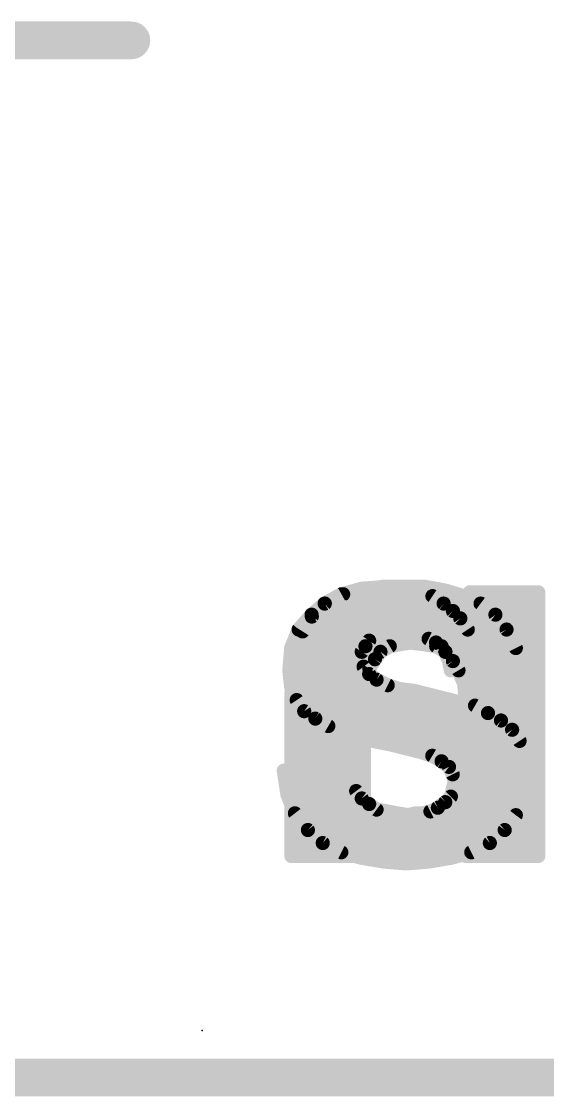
# Model space of a CAD drawing. Extents: x -22 to 88, y -20 to 45.
# Drawn here: x 8.3 to 11.13, y -0.1 to 5.69 of the extents above; entities that cross this region are included whole.
import ezdxf

# ---------------------------------------------------------------- set-up
doc = ezdxf.new("R2010")
doc.units = 0
for name, color, linetype in [('1', 12, 'CONTINUOUS'), ('16', 132, 'CONTINUOUS'), ('20', 53, 'CONTINUOUS'), ('21', 41, 'CONTINUOUS'), ('22', 40, 'CONTINUOUS'), ('23', 53, 'CONTINUOUS')]:
    doc.layers.add(name, color=color, linetype=linetype)

msp = doc.modelspace()

# ---------------------------------------------------------------- linework, layer by layer
at = {"layer": '1', "const_width": 0.1524}
msp.add_lwpolyline([(28.752, 0), (1.778, 0)], dxfattribs=at)
at = {"layer": '16', "const_width": 0.1524}
msp.add_lwpolyline([(28.702, 0), (1.778, 0)], dxfattribs=at)
at = {"layer": '20', "const_width": 0.2032}
msp.add_lwpolyline([(28.702, 0), (1.778, 0)], dxfattribs=at)
at = {"layer": '21', "const_width": 0.0762}
for points in [[(10.131, 2.624), (10.241, 2.644)], [(10.241, 2.644), (10.471, 2.644)], [(10.471, 2.644), (10.581, 2.624)], [(9.931, 2.554), (10.031, 2.604)], [(10.0046, 2.5908), (10.6882, 2.5908)], [(10.031, 2.604), (10.131, 2.624)], [(10.581, 2.624), (10.681, 2.594)], [(10.681, 2.594), (10.771, 2.554)], [(9.861, 2.494), (9.931, 2.554)], [(9.885, 2.5146), (10.8235, 2.5146)], [(10.771, 2.554), (10.851, 2.494)], [(9.791, 2.414), (9.861, 2.494)], [(10.851, 2.494), (10.911, 2.414)], [(9.751, 2.314), (9.791, 2.414)], [(9.8124, 2.4384), (10.8927, 2.4384)], [(10.911, 2.414), (10.961, 2.314)], [(9.7703, 2.3622), (10.1956, 2.3622)], [(10.171, 2.354), (10.151, 2.324)], [(10.201, 2.364), (10.171, 2.354)], [(10.241, 2.374), (10.201, 2.364)], [(10.271, 2.384), (10.241, 2.374)], [(10.441, 2.384), (10.271, 2.384)], [(10.491, 2.364), (10.441, 2.384)], [(10.531, 2.344), (10.491, 2.364)], [(10.4946, 2.3622), (10.9369, 2.3622)], [(10.561, 2.324), (10.531, 2.344)], [(9.741, 2.194), (9.751, 2.314)], [(9.7487, 2.286), (10.131, 2.286)], [(10.151, 2.324), (10.131, 2.294)], [(10.131, 2.294), (10.131, 2.254)], [(10.581, 2.294), (10.561, 2.324)], [(10.601, 2.244), (10.581, 2.294)], [(10.5842, 2.286), (10.9657, 2.286)], [(10.961, 2.314), (10.981, 2.194)], [(10.131, 2.254), (10.141, 2.214)], [(10.611, 2.194), (10.601, 2.244)], [(9.751, 2.104), (9.741, 2.194)], [(9.7423, 2.2098), (10.1441, 2.2098)], [(10.141, 2.214), (10.171, 2.174)], [(10.171, 2.174), (10.211, 2.144)], [(10.6078, 2.2098), (10.9784, 2.2098)], [(10.981, 2.194), (10.611, 2.194)], [(9.7477, 2.1336), (10.2318, 2.1336)], [(10.211, 2.144), (10.271, 2.114)], [(10.271, 2.114), (10.331, 2.094)], [(9.781, 2.034), (9.751, 2.104)], [(9.771, 2.0574), (10.5174, 2.0574)], [(10.331, 2.094), (10.411, 2.084)], [(10.411, 2.084), (10.491, 2.064)], [(10.491, 2.064), (10.571, 2.044)], [(9.821, 1.974), (9.781, 2.034)], [(10.571, 2.044), (10.651, 2.024)], [(10.651, 2.024), (10.741, 2.004)], [(10.741, 2.004), (10.811, 1.964)], [(9.8162, 1.9812), (10.7809, 1.9812)], [(9.881, 1.934), (9.821, 1.974)], [(9.951, 1.894), (9.881, 1.934)], [(10.811, 1.964), (10.881, 1.924)], [(9.9318, 1.905), (10.9038, 1.905)], [(10.021, 1.864), (9.951, 1.894)], [(10.881, 1.924), (10.941, 1.874)], [(10.941, 1.874), (10.981, 1.814)], [(10.101, 1.834), (10.021, 1.864)], [(10.191, 1.814), (10.101, 1.834)], [(10.1244, 1.8288), (10.9711, 1.8288)], [(10.291, 1.794), (10.191, 1.814)], [(10.371, 1.774), (10.291, 1.794)], [(10.451, 1.754), (10.371, 1.774)], [(10.981, 1.814), (11.011, 1.744)], [(10.511, 1.734), (10.451, 1.754)], [(10.4552, 1.7526), (11.0073, 1.7526)], [(10.561, 1.704), (10.511, 1.734)], [(10.601, 1.674), (10.561, 1.704)], [(11.011, 1.744), (11.021, 1.654)], [(9.731, 1.524), (9.711, 1.654)], [(9.711, 1.654), (10.031, 1.654)], [(10.031, 1.654), (10.081, 1.654)], [(10.081, 1.654), (10.081, 1.594)], [(10.5978, 1.6764), (11.0185, 1.6764)], [(10.621, 1.634), (10.601, 1.674)], [(11.021, 1.654), (11.001, 1.524)], [(9.7193, 1.6002), (10.081, 1.6002)], [(10.081, 1.594), (10.101, 1.544)], [(10.631, 1.594), (10.621, 1.634)], [(10.621, 1.554), (10.631, 1.594)], [(10.6295, 1.6002), (11.0127, 1.6002)], [(10.101, 1.544), (10.131, 1.504)], [(10.611, 1.514), (10.621, 1.554)], [(9.771, 1.424), (9.731, 1.524)], [(9.731, 1.524), (10.116, 1.524)], [(10.131, 1.504), (10.171, 1.474)], [(10.171, 1.474), (10.211, 1.444)], [(10.541, 1.454), (10.581, 1.484)], [(10.581, 1.484), (10.611, 1.514)], [(10.6135, 1.524), (11.001, 1.524)], [(11.001, 1.524), (10.961, 1.414)], [(9.7615, 1.4478), (10.2059, 1.4478)], [(9.841, 1.334), (9.771, 1.424)], [(10.211, 1.444), (10.271, 1.434)], [(10.271, 1.434), (10.321, 1.424)], [(10.321, 1.424), (10.381, 1.414)], [(10.381, 1.414), (10.421, 1.424)], [(10.421, 1.424), (10.461, 1.424)], [(10.461, 1.424), (10.501, 1.434)], [(10.501, 1.434), (10.541, 1.454)], [(10.5286, 1.4478), (10.9733, 1.4478)], [(10.961, 1.414), (10.901, 1.334)], [(9.8118, 1.3716), (10.9292, 1.3716)], [(9.921, 1.264), (9.841, 1.334)], [(9.8851, 1.2954), (10.8569, 1.2954)], [(10.901, 1.334), (10.821, 1.264)], [(10.021, 1.214), (9.921, 1.264)], [(10.821, 1.264), (10.721, 1.214)], [(10.0106, 1.2192), (10.7314, 1.2192)], [(10.131, 1.184), (10.021, 1.214)], [(10.251, 1.164), (10.131, 1.184)], [(10.611, 1.184), (10.491, 1.164)], [(10.721, 1.214), (10.611, 1.184)], [(10.371, 1.154), (10.251, 1.164)], [(10.491, 1.164), (10.371, 1.154)]]:
    msp.add_lwpolyline(points, dxfattribs=at)
at = {"layer": '21', "const_width": 0.0381}
for points in [[(10.241, 2.6631, 1), (10.241, 2.625)], [(10.2444, 2.6253, 1), (10.2376, 2.6627)], [(10.4744, 2.6627, 1), (10.4676, 2.6253)], [(10.471, 2.625, 1), (10.471, 2.6631)], [(10.0046, 2.6099, 1), (10.0046, 2.5718)], [(10.0273, 2.6227, 1), (10.0347, 2.5853)], [(10.0395, 2.587, 1), (10.0225, 2.621)], [(10.1276, 2.6427, 1), (10.1344, 2.6053)], [(10.1347, 2.6053, 1), (10.1273, 2.6427)], [(10.5865, 2.6422, 1), (10.5755, 2.6058)], [(10.5776, 2.6053, 1), (10.5844, 2.6427)], [(10.6887, 2.6114, 1), (10.6733, 2.5766)], [(10.6755, 2.5758, 1), (10.6865, 2.6122)], [(10.6882, 2.5718, 1), (10.6882, 2.6099)], [(9.885, 2.5337, 1), (9.885, 2.4956)], [(9.9225, 2.571, 1), (9.9395, 2.537)], [(9.9434, 2.5395, 1), (9.9186, 2.5685)], [(10.7824, 2.5692, 1), (10.7596, 2.5388)], [(10.7633, 2.5366, 1), (10.7787, 2.5714)], [(10.8235, 2.4956, 1), (10.8235, 2.5337)], [(9.8486, 2.5085, 1), (9.8734, 2.4795)], [(9.8753, 2.4815, 1), (9.8467, 2.5065)], [(10.8662, 2.5054, 1), (10.8358, 2.4826)], [(10.8396, 2.4788, 1), (10.8624, 2.5092)], [(9.7767, 2.4265, 1), (9.8053, 2.4015)], [(9.8087, 2.4069, 1), (9.7733, 2.4211)], [(9.8124, 2.4575, 1), (9.8124, 2.4194)], [(10.928, 2.4225, 1), (10.894, 2.4055)], [(10.8927, 2.4194, 1), (10.8927, 2.4575)], [(10.8958, 2.4026, 1), (10.9262, 2.4254)], [(9.7703, 2.3813, 1), (9.7703, 2.3432)], [(10.165, 2.3721, 1), (10.177, 2.3359)], [(10.1869, 2.3434, 1), (10.1551, 2.3646)], [(10.1964, 2.3825, 1), (10.2056, 2.3455)], [(10.207, 2.3459, 1), (10.195, 2.3821)], [(10.1956, 2.3432, 1), (10.1956, 2.3813)], [(10.235, 2.3921, 1), (10.247, 2.3559)], [(10.2456, 2.3555, 1), (10.2364, 2.3925)], [(10.271, 2.403, 1), (10.271, 2.3649)], [(10.277, 2.3659, 1), (10.265, 2.4021)], [(10.4481, 2.4017, 1), (10.4339, 2.3663)], [(10.441, 2.3649, 1), (10.441, 2.403)], [(10.4995, 2.381, 1), (10.4825, 2.347)], [(10.4946, 2.3813, 1), (10.4946, 2.3432)], [(10.4839, 2.3463, 1), (10.4981, 2.3817)], [(10.5416, 2.3599, 1), (10.5204, 2.3281)], [(10.5225, 2.327, 1), (10.5395, 2.361)], [(10.9369, 2.3432, 1), (10.9369, 2.3813)], [(9.7487, 2.3051, 1), (9.7487, 2.267)], [(9.77, 2.3124, 1), (9.732, 2.3156)], [(9.7333, 2.3211, 1), (9.7687, 2.3069)], [(10.1151, 2.3046, 1), (10.1469, 2.2834)], [(10.1501, 2.294, 1), (10.112, 2.294)], [(10.131, 2.267, 1), (10.131, 2.3051)], [(10.1351, 2.3346, 1), (10.1669, 2.3134)], [(10.1669, 2.3134, 1), (10.1351, 2.3346)], [(10.5769, 2.3346, 1), (10.5451, 2.3134)], [(10.5504, 2.3081, 1), (10.5716, 2.3399)], [(10.5987, 2.3011, 1), (10.5633, 2.2869)], [(10.5651, 2.2834, 1), (10.5969, 2.3046)], [(10.5842, 2.3051, 1), (10.5842, 2.267)], [(10.9798, 2.3171, 1), (10.9422, 2.3109)], [(10.944, 2.3055, 1), (10.978, 2.3225)], [(10.9657, 2.267, 1), (10.9657, 2.3051)], [(10.1495, 2.2586, 1), (10.1125, 2.2494)], [(10.112, 2.254, 1), (10.1501, 2.254)], [(10.6197, 2.2477, 1), (10.5823, 2.2403)], [(10.5833, 2.2369, 1), (10.6187, 2.2511)], [(9.7599, 2.1961, 1), (9.7221, 2.1919)], [(9.722, 2.1956, 1), (9.76, 2.1924)], [(9.7423, 2.2288, 1), (9.7423, 2.1907)], [(10.1562, 2.2254, 1), (10.1258, 2.2026)], [(10.1225, 2.2094, 1), (10.1595, 2.2186)], [(10.1441, 2.1907, 1), (10.1441, 2.2288)], [(10.1824, 2.1892, 1), (10.1596, 2.1588)], [(10.1558, 2.1626, 1), (10.1862, 2.1854)], [(10.6078, 2.2288, 1), (10.6078, 2.1907)], [(10.611, 2.213, 1), (10.611, 2.1749)], [(10.5923, 2.1903, 1), (10.6297, 2.1977)], [(10.9622, 2.1909, 1), (10.9998, 2.1971)], [(10.9784, 2.1907, 1), (10.9784, 2.2288)], [(10.981, 2.1749, 1), (10.981, 2.213)], [(9.7477, 2.1526, 1), (9.7477, 2.1145)], [(10.2195, 2.161, 1), (10.2025, 2.127)], [(10.1996, 2.1288, 1), (10.2224, 2.1592)], [(10.2318, 2.1145, 1), (10.2318, 2.1526)], [(10.277, 2.1321, 1), (10.265, 2.0959)], [(10.2625, 2.097, 1), (10.2795, 2.131)], [(9.7685, 2.1115, 1), (9.7335, 2.0965)], [(9.7321, 2.1019, 1), (9.7699, 2.1061)], [(9.771, 2.0764, 1), (9.771, 2.0383)], [(10.3334, 2.1129, 1), (10.3286, 2.0751)], [(10.325, 2.0759, 1), (10.337, 2.1121)], [(10.4156, 2.1025, 1), (10.4064, 2.0655)], [(10.4086, 2.0651, 1), (10.4134, 2.1029)], [(10.4956, 2.0825, 1), (10.4864, 2.0455)], [(10.4864, 2.0455, 1), (10.4956, 2.0825)], [(10.5174, 2.0383, 1), (10.5174, 2.0764)], [(9.7969, 2.0446, 1), (9.7651, 2.0234)], [(9.7635, 2.0265, 1), (9.7985, 2.0415)], [(10.5756, 2.0625, 1), (10.5664, 2.0255)], [(10.5664, 2.0255, 1), (10.5756, 2.0625)], [(10.6551, 2.0426, 1), (10.6469, 2.0054)], [(10.6464, 2.0055, 1), (10.6556, 2.0425)], [(10.7505, 2.0205, 1), (10.7315, 1.9875)], [(10.7369, 1.9854, 1), (10.7451, 2.0226)], [(9.8162, 2.0002, 1), (9.8162, 1.9622)], [(9.8316, 1.9899, 1), (9.8104, 1.9581)], [(9.8051, 1.9634, 1), (9.8369, 1.9846)], [(9.8905, 1.9505, 1), (9.8715, 1.9175)], [(10.7809, 1.9622, 1), (10.7809, 2.0002)], [(10.8205, 1.9805, 1), (10.8015, 1.9475)], [(10.8015, 1.9475, 1), (10.8205, 1.9805)], [(9.8704, 1.9181, 1), (9.8916, 1.9499)], [(9.9318, 1.9241, 1), (9.9318, 1.886)], [(9.9585, 1.9115, 1), (9.9435, 1.8765)], [(9.9415, 1.8775, 1), (9.9605, 1.9105)], [(10.8932, 1.9386, 1), (10.8688, 1.9094)], [(10.8715, 1.9075, 1), (10.8905, 1.9405)], [(10.9038, 1.886, 1), (10.9038, 1.9241)], [(10.9569, 1.8846, 1), (10.9251, 1.8634)], [(10.0277, 1.8818, 1), (10.0143, 1.8462)], [(10.0135, 1.8465, 1), (10.0285, 1.8815)], [(10.1051, 1.8526, 1), (10.0969, 1.8154)], [(10.0943, 1.8162, 1), (10.1077, 1.8518)], [(10.1244, 1.8478, 1), (10.1244, 1.8097)], [(10.9288, 1.8594, 1), (10.9532, 1.8886)], [(10.9711, 1.8097, 1), (10.9711, 1.8478)], [(10.1947, 1.8327, 1), (10.1873, 1.7953)], [(10.1869, 1.7954, 1), (10.1951, 1.8326)], [(10.2956, 1.8125, 1), (10.2864, 1.7755)], [(10.2873, 1.7753, 1), (10.2947, 1.8127)], [(10.3756, 1.7925, 1), (10.3664, 1.7555)], [(10.3664, 1.7555, 1), (10.3756, 1.7925)], [(10.9985, 1.8215, 1), (10.9635, 1.8065)], [(10.9651, 1.8034, 1), (10.9969, 1.8246)], [(10.457, 1.7721, 1), (10.445, 1.7359)], [(10.4552, 1.7717, 1), (10.4552, 1.7336)], [(10.4464, 1.7355, 1), (10.4556, 1.7725)], [(10.5208, 1.7503, 1), (10.5012, 1.7177)], [(10.505, 1.7159, 1), (10.517, 1.7521)], [(10.5724, 1.7192, 1), (10.5496, 1.6888)], [(10.5512, 1.6877, 1), (10.5708, 1.7203)], [(11.0299, 1.7461, 1), (10.9921, 1.7419)], [(10.9935, 1.7365, 1), (11.0285, 1.7515)], [(11.0073, 1.7336, 1), (11.0073, 1.7717)], [(9.711, 1.6731, 1), (9.711, 1.635)], [(9.7298, 1.6569, 1), (9.6922, 1.6511)], [(10.031, 1.6731, 1), (10.031, 1.635)], [(10.031, 1.635, 1), (10.031, 1.6731)], [(10.1001, 1.654, 1), (10.062, 1.654)], [(10.081, 1.635, 1), (10.081, 1.6731)], [(10.5978, 1.6955, 1), (10.5978, 1.6574)], [(10.618, 1.6825, 1), (10.584, 1.6655)], [(10.5896, 1.6588, 1), (10.6124, 1.6892)], [(11.0398, 1.6511, 1), (11.0022, 1.6569)], [(11.0185, 1.6574, 1), (11.0185, 1.6955)], [(9.7193, 1.6193, 1), (9.7193, 1.5812)], [(10.0987, 1.6011, 1), (10.0633, 1.5869)], [(10.081, 1.5812, 1), (10.081, 1.6193)], [(10.6395, 1.6386, 1), (10.6025, 1.6294)], [(10.604, 1.6255, 1), (10.638, 1.6425)], [(10.6295, 1.6193, 1), (10.6295, 1.5812)], [(10.6495, 1.5894, 1), (10.6125, 1.5986)], [(11.0021, 1.6519, 1), (11.0399, 1.6561)], [(11.0127, 1.5812, 1), (11.0127, 1.6193)], [(10.062, 1.594, 1), (10.1001, 1.594)], [(10.1162, 1.5554, 1), (10.0858, 1.5326)], [(10.0833, 1.5369, 1), (10.1187, 1.5511)], [(10.6025, 1.5586, 1), (10.6395, 1.5494)], [(10.6395, 1.5494, 1), (10.6025, 1.5586)], [(10.6125, 1.5894, 1), (10.6495, 1.5986)], [(9.7487, 1.5311, 1), (9.7133, 1.5169)], [(9.731, 1.5431, 1), (9.731, 1.505)], [(9.7122, 1.5211, 1), (9.7498, 1.5269)], [(10.1424, 1.5192, 1), (10.1196, 1.4888)], [(10.1158, 1.4926, 1), (10.1462, 1.5154)], [(10.116, 1.505, 1), (10.116, 1.5431)], [(10.1824, 1.4892, 1), (10.1596, 1.4588)], [(10.1596, 1.4588, 1), (10.1824, 1.4892)], [(10.5675, 1.4975, 1), (10.5945, 1.4705)], [(10.5924, 1.4688, 1), (10.5696, 1.4992)], [(10.5925, 1.5186, 1), (10.6295, 1.5094)], [(10.6135, 1.5431, 1), (10.6135, 1.505)], [(10.6245, 1.5005, 1), (10.5975, 1.5275)], [(10.9822, 1.5269, 1), (11.0198, 1.5211)], [(11.0189, 1.5175, 1), (10.9831, 1.5305)], [(11.001, 1.505, 1), (11.001, 1.5431)], [(9.7615, 1.4668, 1), (9.7615, 1.4287)], [(9.786, 1.4357, 1), (9.756, 1.4123)], [(9.7533, 1.4169, 1), (9.7887, 1.4311)], [(10.2141, 1.4628, 1), (10.2079, 1.4252)], [(10.1996, 1.4288, 1), (10.2224, 1.4592)], [(10.2059, 1.4287, 1), (10.2059, 1.4668)], [(10.2747, 1.4527, 1), (10.2673, 1.4153)], [(10.2679, 1.4152, 1), (10.2741, 1.4528)], [(10.3241, 1.4428, 1), (10.3179, 1.4052)], [(10.3173, 1.4053, 1), (10.3247, 1.4427)], [(10.3764, 1.4325, 1), (10.3856, 1.3955)], [(10.3779, 1.3952, 1), (10.3841, 1.4328)], [(10.421, 1.4431, 1), (10.421, 1.405)], [(10.4256, 1.4055, 1), (10.4164, 1.4425)], [(10.4564, 1.4425, 1), (10.4656, 1.4055)], [(10.461, 1.405, 1), (10.461, 1.4431)], [(10.4925, 1.451, 1), (10.5095, 1.417)], [(10.5056, 1.4155, 1), (10.4964, 1.4525)], [(10.5286, 1.4668, 1), (10.5286, 1.4287)], [(10.5296, 1.4692, 1), (10.5524, 1.4388)], [(10.5495, 1.437, 1), (10.5325, 1.471)], [(10.9762, 1.4026, 1), (10.9458, 1.4254)], [(10.9733, 1.4287, 1), (10.9733, 1.4668)], [(9.8118, 1.3907, 1), (9.8118, 1.3526)], [(10.9292, 1.3526, 1), (10.9292, 1.3907)], [(10.9431, 1.4205, 1), (10.9789, 1.4075)], [(9.8535, 1.3483, 1), (9.8285, 1.3197)], [(9.826, 1.3223, 1), (9.856, 1.3457)], [(9.8851, 1.3145, 1), (9.8851, 1.2764)], [(10.8569, 1.2764, 1), (10.8569, 1.3145)], [(10.8858, 1.3454, 1), (10.9162, 1.3226)], [(10.9135, 1.3197, 1), (10.8885, 1.3483)], [(9.9295, 1.281, 1), (9.9125, 1.247)], [(9.9085, 1.2497, 1), (9.9335, 1.2783)], [(10.8085, 1.2783, 1), (10.8335, 1.2497)], [(10.8295, 1.247, 1), (10.8125, 1.281)], [(10.0106, 1.2383, 1), (10.0106, 1.2002)], [(10.026, 1.2324, 1), (10.016, 1.1956)], [(10.0125, 1.197, 1), (10.0295, 1.231)], [(10.1341, 1.2028, 1), (10.1279, 1.1652)], [(10.126, 1.1656, 1), (10.136, 1.2024)], [(10.606, 1.2024, 1), (10.616, 1.1656)], [(10.6141, 1.1652, 1), (10.6079, 1.2028)], [(10.7125, 1.231, 1), (10.7295, 1.197)], [(10.726, 1.1956, 1), (10.716, 1.2324)], [(10.7314, 1.2002, 1), (10.7314, 1.2383)], [(10.2526, 1.183, 1), (10.2494, 1.145)], [(10.2479, 1.1452, 1), (10.2541, 1.1828)], [(10.3694, 1.173, 1), (10.3726, 1.135)], [(10.3694, 1.135, 1), (10.3726, 1.173)], [(10.4879, 1.1828, 1), (10.4941, 1.1452)], [(10.4926, 1.145, 1), (10.4894, 1.183)]]:
    msp.add_lwpolyline(points, format="xyb", dxfattribs=at)
at = {"layer": '22'}
for points, const_width in [([(3.302, 5.588), (8.89, 5.588)], 0.2032), ([(10.132, 2.634), (10.022, 2.604)], 0.0762), ([(10.272, 2.644), (10.132, 2.634)], 0.0762), ([(10.332, 2.644), (10.272, 2.644)], 0.0762), ([(10.392, 2.634), (10.332, 2.644)], 0.0762), ([(10.452, 2.614), (10.392, 2.634)], 0.0762), ([(10.022, 2.604), (9.932, 2.554)], 0.0762), ([(9.9982, 2.5908), (10.5168, 2.5908)], 0.0762), ([(10.512, 2.594), (10.452, 2.614)], 0.0762), ([(10.572, 2.554), (10.512, 2.594)], 0.0762), ([(11.082, 2.614), (10.712, 2.614)], 0.0762), ([(10.712, 2.614), (10.712, 2.414)], 0.0762), ([(10.712, 2.5908), (11.082, 2.5908)], 0.0762), ([(11.082, 2.434), (11.082, 2.614)], 0.0762), ([(9.932, 2.554), (9.862, 2.484)], 0.0762), ([(9.8926, 2.5146), (10.6212, 2.5146)], 0.0762), ([(10.622, 2.514), (10.572, 2.554)], 0.0762), ([(10.662, 2.474), (10.622, 2.514)], 0.0762), ([(10.712, 2.5146), (11.082, 2.5146)], 0.0762), ([(9.862, 2.484), (9.812, 2.404)], 0.0762), ([(10.702, 2.414), (10.662, 2.474)], 0.0762), ([(9.812, 2.404), (9.782, 2.304)], 0.0762), ([(9.8335, 2.4384), (10.6857, 2.4384)], 0.0762), ([(10.712, 2.414), (10.702, 2.414)], 0.0762), ([(10.712, 2.4384), (11.082, 2.4384)], 0.0762), ([(11.082, 1.194), (11.082, 2.434)], 0.0762), ([(9.7995, 2.3622), (11.082, 2.3622)], 0.0762), ([(10.332, 2.334), (10.392, 2.344)], 0.0762), ([(10.392, 2.344), (10.472, 2.334)], 0.0762), ([(9.782, 2.304), (9.762, 2.194)], 0.0762), ([(9.7787, 2.286), (10.226, 2.286)], 0.0762), ([(10.202, 2.254), (10.232, 2.294)], 0.0762), ([(10.232, 2.294), (10.282, 2.324)], 0.0762), ([(10.282, 2.324), (10.332, 2.334)], 0.0762), ([(10.472, 2.334), (10.532, 2.324)], 0.0762), ([(10.532, 2.324), (10.582, 2.294)], 0.0762), ([(10.582, 2.294), (10.622, 2.244)], 0.0762), ([(10.5884, 2.286), (11.082, 2.286)], 0.0762), ([(10.172, 2.204), (10.202, 2.254)], 0.0762), ([(10.622, 2.244), (10.652, 2.194)], 0.0762), ([(9.762, 2.194), (9.752, 2.064)], 0.0762), ([(9.7649, 2.2098), (10.1755, 2.2098)], 0.0762), ([(10.162, 2.144), (10.172, 2.204)], 0.0762), ([(10.6425, 2.2098), (11.082, 2.2098)], 0.0762), ([(10.652, 2.194), (10.682, 2.124)], 0.0762), ([(9.7574, 2.1336), (10.1605, 2.1336)], 0.0762), ([(10.152, 2.074), (10.162, 2.144)], 0.0762), ([(10.6779, 2.1336), (11.082, 2.1336)], 0.0762), ([(10.682, 2.124), (10.692, 2.034)], 0.0762), ([(9.752, 2.064), (9.752, 1.194)], 0.0762), ([(9.752, 2.0574), (10.1499, 2.0574)], 0.0762), ([(10.142, 1.994), (10.152, 2.074)], 0.0762), ([(10.6894, 2.0574), (11.082, 2.0574)], 0.0762), ([(10.142, 1.194), (10.142, 1.994)], 0.0762), ([(10.692, 2.034), (10.692, 1.194)], 0.0762), ([(9.752, 1.9812), (10.142, 1.9812)], 0.0762), ([(10.692, 1.9812), (11.082, 1.9812)], 0.0762), ([(9.752, 1.905), (10.142, 1.905)], 0.0762), ([(10.692, 1.905), (11.082, 1.905)], 0.0762), ([(9.752, 1.8288), (10.142, 1.8288)], 0.0762), ([(10.692, 1.8288), (11.082, 1.8288)], 0.0762), ([(9.752, 1.7526), (10.142, 1.7526)], 0.0762), ([(10.692, 1.7526), (11.082, 1.7526)], 0.0762), ([(9.752, 1.6764), (10.142, 1.6764)], 0.0762), ([(10.692, 1.6764), (11.082, 1.6764)], 0.0762), ([(9.752, 1.6002), (10.142, 1.6002)], 0.0762), ([(10.692, 1.6002), (11.082, 1.6002)], 0.0762), ([(9.752, 1.524), (10.142, 1.524)], 0.0762), ([(10.692, 1.524), (11.082, 1.524)], 0.0762), ([(9.752, 1.4478), (10.142, 1.4478)], 0.0762), ([(10.692, 1.4478), (11.082, 1.4478)], 0.0762), ([(9.752, 1.3716), (10.142, 1.3716)], 0.0762), ([(10.692, 1.3716), (11.082, 1.3716)], 0.0762), ([(9.752, 1.2954), (10.142, 1.2954)], 0.0762), ([(10.692, 1.2954), (11.082, 1.2954)], 0.0762), ([(9.752, 1.2192), (10.142, 1.2192)], 0.0762), ([(9.752, 1.194), (10.142, 1.194)], 0.0762), ([(10.692, 1.2192), (11.082, 1.2192)], 0.0762), ([(10.692, 1.194), (11.082, 1.194)], 0.0762)]:
    msp.add_lwpolyline(points, dxfattribs=dict(at, const_width=const_width))
for points, const_width in [([(8.89, 5.5372, 1), (8.89, 5.6388)], 0.1016), ([(10.1306, 2.653, 1), (10.1334, 2.615)], 0.0381), ([(10.137, 2.6156, 1), (10.127, 2.6524)], 0.0381), ([(10.272, 2.6631, 1), (10.272, 2.625)], 0.0381), ([(10.2734, 2.625, 1), (10.2706, 2.663)], 0.0381), ([(10.3351, 2.6628, 1), (10.3289, 2.6252)], 0.0381), ([(10.332, 2.625, 1), (10.332, 2.6631)], 0.0381), ([(10.398, 2.6521, 1), (10.386, 2.6159)], 0.0381), ([(10.3889, 2.6152, 1), (10.3951, 2.6528)], 0.0381), ([(9.9982, 2.6099, 1), (9.9982, 2.5718)], 0.0381), ([(10.017, 2.6224, 1), (10.027, 2.5856)], 0.0381), ([(10.0313, 2.5873, 1), (10.0127, 2.6207)], 0.0381), ([(10.458, 2.6321, 1), (10.446, 2.5959)], 0.0381), ([(10.446, 2.5959, 1), (10.458, 2.6321)], 0.0381), ([(10.5226, 2.6099, 1), (10.5014, 2.5781)], 0.0381), ([(10.506, 2.5759, 1), (10.518, 2.6121)], 0.0381), ([(10.5168, 2.5718, 1), (10.5168, 2.6099)], 0.0381), ([(10.731, 2.614, 1), (10.6929, 2.614)], 0.0381), ([(10.712, 2.6331, 1), (10.712, 2.595)], 0.0381), ([(10.712, 2.6099, 1), (10.712, 2.5718)], 0.0381), ([(11.1011, 2.614, 1), (11.063, 2.614)], 0.0381), ([(11.082, 2.595, 1), (11.082, 2.6331)], 0.0381), ([(11.082, 2.5718, 1), (11.082, 2.6099)], 0.0381), ([(9.8926, 2.5337, 1), (9.8926, 2.4956)], 0.0381), ([(9.9227, 2.5707, 1), (9.9413, 2.5373)], 0.0381), ([(9.9455, 2.5405, 1), (9.9185, 2.5675)], 0.0381), ([(10.5839, 2.5689, 1), (10.5601, 2.5391)], 0.0381), ([(10.5614, 2.5381, 1), (10.5826, 2.5699)], 0.0381), ([(10.6355, 2.5275, 1), (10.6085, 2.5005)], 0.0381), ([(10.6212, 2.4956, 1), (10.6212, 2.5337)], 0.0381), ([(10.712, 2.5337, 1), (10.712, 2.4956)], 0.0381), ([(11.082, 2.4956, 1), (11.082, 2.5337)], 0.0381), ([(9.8485, 2.4975, 1), (9.8755, 2.4705)], 0.0381), ([(9.8782, 2.4739, 1), (9.8458, 2.4941)], 0.0381), ([(10.6101, 2.4991, 1), (10.6339, 2.5289)], 0.0381), ([(10.6779, 2.4846, 1), (10.6461, 2.4634)], 0.0381), ([(10.6485, 2.4605, 1), (10.6755, 2.4875)], 0.0381), ([(9.7958, 2.4141, 1), (9.8282, 2.3939)], 0.0381), ([(9.8302, 2.3985, 1), (9.7938, 2.4095)], 0.0381), ([(9.8335, 2.4575, 1), (9.8335, 2.4194)], 0.0381), ([(10.702, 2.4331, 1), (10.702, 2.395)], 0.0381), ([(10.6857, 2.4194, 1), (10.6857, 2.4575)], 0.0381), ([(10.6861, 2.4034, 1), (10.7179, 2.4246)], 0.0381), ([(10.6929, 2.414, 1), (10.731, 2.414)], 0.0381), ([(10.712, 2.4575, 1), (10.712, 2.4194)], 0.0381), ([(10.712, 2.395, 1), (10.712, 2.4331)], 0.0381), ([(11.1011, 2.434, 1), (11.063, 2.434)], 0.0381), ([(11.063, 2.434, 1), (11.1011, 2.434)], 0.0381), ([(11.082, 2.4194, 1), (11.082, 2.4575)], 0.0381), ([(9.7995, 2.3813, 1), (9.7995, 2.3432)], 0.0381), ([(10.3944, 2.3629, 1), (10.3896, 2.3251)], 0.0381), ([(10.3951, 2.3252, 1), (10.3889, 2.3628)], 0.0381), ([(11.082, 2.3432, 1), (11.082, 2.3813)], 0.0381), ([(9.7787, 2.3051, 1), (9.7787, 2.267)], 0.0381), ([(9.7638, 2.3095, 1), (9.8002, 2.2985)], 0.0381), ([(9.8007, 2.3006, 1), (9.7633, 2.3074)], 0.0381), ([(10.2222, 2.3103, 1), (10.2418, 2.2777)], 0.0381), ([(10.2472, 2.2826, 1), (10.2168, 2.3054)], 0.0381), ([(10.226, 2.267, 1), (10.226, 2.3051)], 0.0381), ([(10.2783, 2.3427, 1), (10.2857, 2.3053)], 0.0381), ([(10.2918, 2.3077, 1), (10.2722, 2.3403)], 0.0381), ([(10.3289, 2.3528, 1), (10.3351, 2.3152)], 0.0381), ([(10.3357, 2.3153, 1), (10.3283, 2.3527)], 0.0381), ([(10.4751, 2.3528, 1), (10.4689, 2.3152)], 0.0381), ([(10.4696, 2.3151, 1), (10.4744, 2.3529)], 0.0381), ([(10.5418, 2.3403, 1), (10.5222, 2.3077)], 0.0381), ([(10.5289, 2.3052, 1), (10.5351, 2.3428)], 0.0381), ([(10.5969, 2.3059, 1), (10.5671, 2.2821)], 0.0381), ([(10.5884, 2.3051, 1), (10.5884, 2.267)], 0.0381), ([(10.5722, 2.2777, 1), (10.5918, 2.3103)], 0.0381), ([(11.082, 2.267, 1), (11.082, 2.3051)], 0.0381), ([(10.1868, 2.2654, 1), (10.2172, 2.2426)], 0.0381), ([(10.2183, 2.2442, 1), (10.1857, 2.2638)], 0.0381), ([(10.6383, 2.2538, 1), (10.6057, 2.2342)], 0.0381), ([(10.6071, 2.2321, 1), (10.6369, 2.2559)], 0.0381), ([(9.7433, 2.1974, 1), (9.7807, 2.1906)], 0.0381), ([(9.781, 2.1925, 1), (9.743, 2.1955)], 0.0381), ([(9.7649, 2.2288, 1), (9.7649, 2.1907)], 0.0381), ([(10.1557, 2.2138, 1), (10.1883, 2.1942)], 0.0381), ([(10.1908, 2.2009, 1), (10.1532, 2.2071)], 0.0381), ([(10.1755, 2.1907, 1), (10.1755, 2.2288)], 0.0381), ([(10.6425, 2.2288, 1), (10.6425, 2.1907)], 0.0381), ([(10.6695, 2.2015, 1), (10.6345, 2.1865)], 0.0381), ([(10.6357, 2.1842, 1), (10.6683, 2.2038)], 0.0381), ([(11.082, 2.1907, 1), (11.082, 2.2288)], 0.0381), ([(9.7574, 2.1526, 1), (9.7574, 2.1145)], 0.0381), ([(10.1432, 2.1471, 1), (10.1808, 2.1409)], 0.0381), ([(10.1809, 2.1413, 1), (10.1431, 2.1467)], 0.0381), ([(10.1605, 2.1145, 1), (10.1605, 2.1526)], 0.0381), ([(10.6779, 2.1526, 1), (10.6779, 2.1145)], 0.0381), ([(10.7009, 2.1261, 1), (10.6631, 2.1219)], 0.0381), ([(10.6645, 2.1165, 1), (10.6995, 2.1315)], 0.0381), ([(11.082, 2.1145, 1), (11.082, 2.1526)], 0.0381), ([(9.752, 2.0764, 1), (9.752, 2.0383)], 0.0381), ([(9.7711, 2.064, 1), (9.733, 2.064)], 0.0381), ([(10.1331, 2.0767, 1), (10.1709, 2.0713)], 0.0381), ([(10.1709, 2.0716, 1), (10.1331, 2.0764)], 0.0381), ([(10.1499, 2.0383, 1), (10.1499, 2.0764)], 0.0381), ([(10.6894, 2.0764, 1), (10.6894, 2.0383)], 0.0381), ([(11.082, 2.0383, 1), (11.082, 2.0764)], 0.0381), ([(9.733, 2.0655, 1), (9.771, 2.0625)], 0.0381), ([(10.1611, 1.994, 1), (10.123, 1.994)], 0.0381), ([(10.7111, 2.034, 1), (10.673, 2.034)], 0.0381), ([(10.6731, 2.0319, 1), (10.7109, 2.0361)], 0.0381), ([(9.752, 2.0002, 1), (9.752, 1.9622)], 0.0381), ([(10.1231, 1.9964, 1), (10.1609, 1.9916)], 0.0381), ([(10.142, 1.9622, 1), (10.142, 2.0002)], 0.0381), ([(10.692, 2.0002, 1), (10.692, 1.9622)], 0.0381), ([(11.082, 1.9622, 1), (11.082, 2.0002)], 0.0381), ([(9.752, 1.9241, 1), (9.752, 1.886)], 0.0381), ([(10.142, 1.886, 1), (10.142, 1.9241)], 0.0381), ([(10.692, 1.9241, 1), (10.692, 1.886)], 0.0381), ([(11.082, 1.886, 1), (11.082, 1.9241)], 0.0381), ([(9.752, 1.8478, 1), (9.752, 1.8097)], 0.0381), ([(10.142, 1.8097, 1), (10.142, 1.8478)], 0.0381), ([(10.692, 1.8478, 1), (10.692, 1.8097)], 0.0381), ([(11.082, 1.8097, 1), (11.082, 1.8478)], 0.0381), ([(9.752, 1.7717, 1), (9.752, 1.7336)], 0.0381), ([(10.142, 1.7336, 1), (10.142, 1.7717)], 0.0381), ([(10.692, 1.7717, 1), (10.692, 1.7336)], 0.0381), ([(11.082, 1.7336, 1), (11.082, 1.7717)], 0.0381), ([(9.752, 1.6955, 1), (9.752, 1.6574)], 0.0381), ([(10.142, 1.6574, 1), (10.142, 1.6955)], 0.0381), ([(10.692, 1.6955, 1), (10.692, 1.6574)], 0.0381), ([(11.082, 1.6574, 1), (11.082, 1.6955)], 0.0381), ([(9.752, 1.6193, 1), (9.752, 1.5812)], 0.0381), ([(10.142, 1.5812, 1), (10.142, 1.6193)], 0.0381), ([(10.692, 1.6193, 1), (10.692, 1.5812)], 0.0381), ([(11.082, 1.5812, 1), (11.082, 1.6193)], 0.0381), ([(9.752, 1.5431, 1), (9.752, 1.505)], 0.0381), ([(10.142, 1.505, 1), (10.142, 1.5431)], 0.0381), ([(10.692, 1.5431, 1), (10.692, 1.505)], 0.0381), ([(11.082, 1.505, 1), (11.082, 1.5431)], 0.0381), ([(9.752, 1.4668, 1), (9.752, 1.4287)], 0.0381), ([(10.142, 1.4287, 1), (10.142, 1.4668)], 0.0381), ([(10.692, 1.4668, 1), (10.692, 1.4287)], 0.0381), ([(11.082, 1.4287, 1), (11.082, 1.4668)], 0.0381), ([(9.752, 1.3907, 1), (9.752, 1.3526)], 0.0381), ([(10.142, 1.3526, 1), (10.142, 1.3907)], 0.0381), ([(10.692, 1.3907, 1), (10.692, 1.3526)], 0.0381), ([(11.082, 1.3526, 1), (11.082, 1.3907)], 0.0381), ([(9.752, 1.3145, 1), (9.752, 1.2764)], 0.0381), ([(10.142, 1.2764, 1), (10.142, 1.3145)], 0.0381), ([(10.692, 1.3145, 1), (10.692, 1.2764)], 0.0381), ([(11.082, 1.2764, 1), (11.082, 1.3145)], 0.0381), ([(9.752, 1.2383, 1), (9.752, 1.2002)], 0.0381), ([(9.752, 1.213, 1), (9.752, 1.1749)], 0.0381), ([(10.142, 1.2002, 1), (10.142, 1.2383)], 0.0381), ([(10.142, 1.1749, 1), (10.142, 1.213)], 0.0381), ([(10.692, 1.2383, 1), (10.692, 1.2002)], 0.0381), ([(10.692, 1.213, 1), (10.692, 1.1749)], 0.0381), ([(11.082, 1.2002, 1), (11.082, 1.2383)], 0.0381), ([(11.082, 1.1749, 1), (11.082, 1.213)], 0.0381), ([(9.733, 1.194, 1), (9.7711, 1.194)], 0.0381), ([(10.123, 1.194, 1), (10.1611, 1.194)], 0.0381), ([(10.673, 1.194, 1), (10.7111, 1.194)], 0.0381), ([(11.063, 1.194, 1), (11.1011, 1.194)], 0.0381)]:
    msp.add_lwpolyline(points, format="xyb", dxfattribs=dict(at, const_width=const_width))
at = {"layer": '23'}
msp.add_point((9.271, 0.254), dxfattribs=at)

doc.saveas('drawing.dxf')
